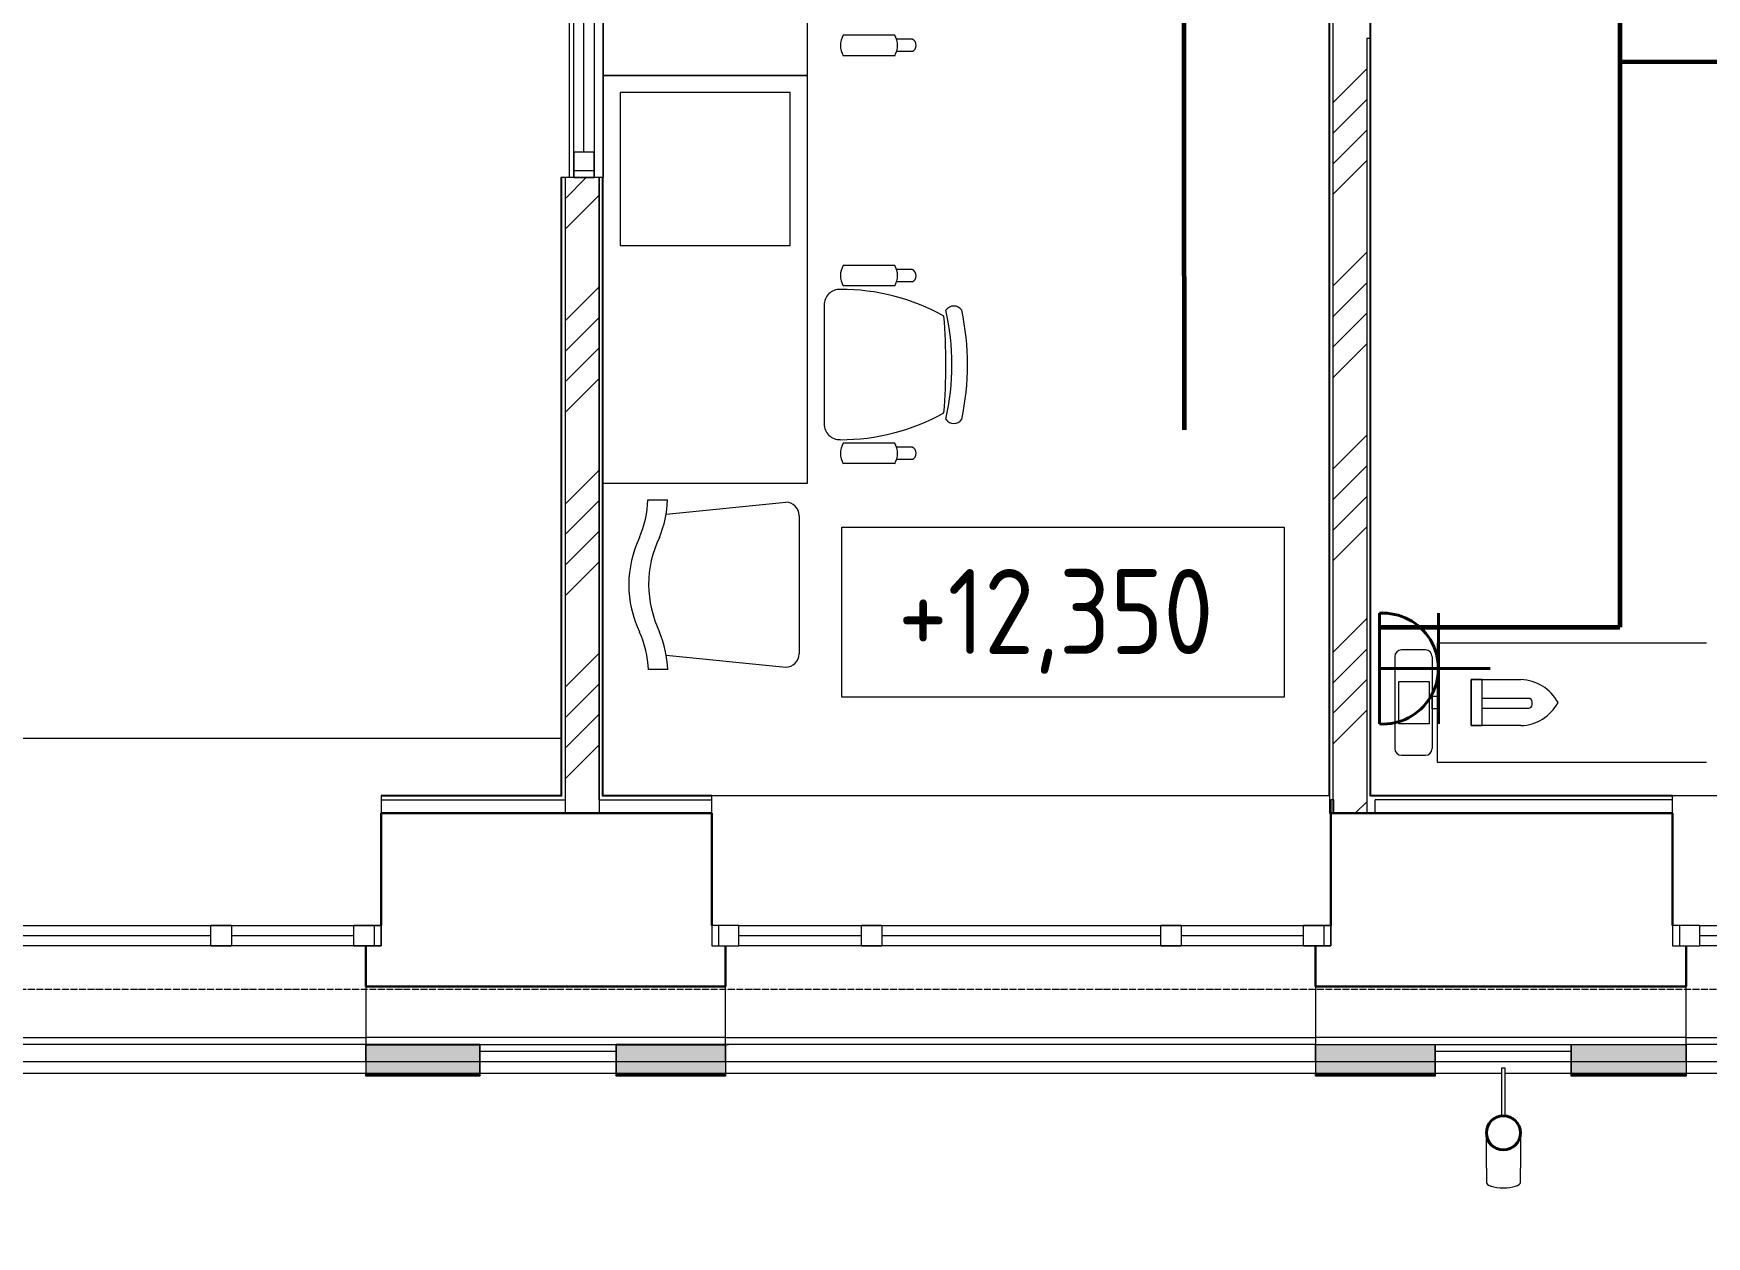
# Model space of a CAD drawing. Header units: millimetres. Extents: x -32 to 417638015, y -35 to 175284279.
# Drawn here: x 1327082 to 1332001, y 52921 to 56460 of the extents above; entities that cross this region are included whole.
import ezdxf

# ---------------------------------------------------------------- set-up
doc = ezdxf.new("R2010")
doc.units = ezdxf.units.MM
doc.linetypes.add('ADSK_Линия сетки', pattern=[25, 20, -2.5, 0, -2.5])
for name, color, linetype, lineweight in [('_ Окна', 7, 'Continuous', 9), ('_ЭМ_гофра', 5, 'Continuous', 60), ('Аннотация', 7, 'Continuous', 18), ('Обобщенные модели', 7, 'Continuous', 18), ('Ограждение', 7, 'Continuous', 9), ('Окна', 7, 'Continuous', 9), ('Оси', 253, 'Continuous', 9), ('Отметки', 7, 'Continuous', 9), ('Перекрытие', 7, 'Continuous', 18), ('Стены наружные', 7, 'Continuous', 18), ('Стены несущие', 7, 'Continuous', 30), ('Стены отделка', 7, 'Continuous', 30), ('Стены штриховка', 7, 'Continuous', 9), ('ТХ', 5, 'Continuous', 0), ('ТХ_Задание ЭОМ_СС', 6, 'Continuous', 0), ('ШТРИХОВКА', 252, 'Continuous', 15), ('ЭМ', 5, 'Continuous', 40)]:
    doc.layers.add(name, color=color, linetype=linetype, lineweight=lineweight)
doc.styles.add('GOST Common_1', font='GOST_Common.ttf', dxfattribs={"width": 0.9, "height": 250})
pattern_1 = [(45, (591.94, 243.9), (-269.4077, 269.4077), []), (45, (681.74, 243.9), (-269.4077, 269.4077), []), (45, (771.54, 243.9), (-269.4077, 269.4077), []), (45, (861.35, 243.9), (-269.4077, 269.4077), [])]

# ---------------------------------------------------------------- blocks, each defined once
blk = doc.blocks.new('_ЭМ_ТХ2_4 Этаж')
at = {"color": 8, "linetype": 'Continuous'}
for p, q in [((40422.4, 4691.9), (40271.2, 4691.9)), ((40473.7, 4680.4), (40428, 4680.4)), ((40422.4, 4631.6), (40271.2, 4631.6)), ((40473.8, 4643.6), (40428.2, 4643.7)), ((40422.4, 4014.8), (40271.2, 4014.8)), ((40473.8, 4002.8), (40428.2, 4002.8)), ((40422.4, 3954.6), (40271.2, 3954.6)), ((40473.7, 3966.1), (40428, 3966.1)), ((40214.9, 3898.3), (40214.9, 3548.2)), ((40422.4, 3491.9), (40271.2, 3491.9)), ((40473.7, 3480.4), (40428, 3480.4)), ((40473.8, 3443.6), (40428.2, 3443.7)), ((40422.4, 3431.6), (40271.2, 3431.6))]:
    blk.add_line(p, q, dxfattribs=at)
at = {"color": 8}
for p, q in [((42809.3, 2903.8), (42017.6, 2903.8)), ((42017.6, 2903.8), (42017.6, 2553.8)), ((41892.6, 2863.8), (41892.6, 2593.8)), ((41982.6, 2883.8), (41912.6, 2883.8)), ((42002.6, 2863.8), (42002.6, 2593.8)), ((41912.6, 2573.8), (41982.6, 2573.8)), ((42017.6, 2553.8), (42809.3, 2553.8))]:
    blk.add_line(p, q, dxfattribs=at)
for points in [[(41993.5, 2666.7), (41904.4, 2666.7), (41904.4, 2790.9), (41993.5, 2790.9)], [(42117.6, 2661.3), (42149.2, 2661.3), (42149.2, 2796.3), (42117.6, 2796.3)], [(42017.6, 2710.3), (42002.6, 2710.3), (42002.6, 2747.3), (42017.6, 2747.3)]]:
    blk.add_lwpolyline(points, close=True, dxfattribs=at)
for points in [[(42263.4, 2661.3), (42117.6, 2661.3), (42117.6, 2796.3), (42263.4, 2796.3)], [(42117.6, 2741.3), (42117.6, 2712.4)]]:
    blk.add_lwpolyline(points, dxfattribs=at)
blk.add_lwpolyline([(42149.2, 2712.4), (42286.3, 2712.4, 0.414214), (42296.3, 2722.4), (42296.3, 2731.3, 0.414214), (42286.3, 2741.3), (42149.2, 2741.3)], format="xyb", dxfattribs=at)
at = {"color": 8, "linetype": 'Continuous'}
for centre, radius, start, end in [((40321.2, 4661.7), 58.4, 148.951, 211.0488), ((40372.4, 4661.7), 58.4, 328.951, 31.0488), ((40465.3, 4662), 20.2, 294.8955, 65.3354), ((40321.2, 3984.7), 58.4, 148.951, 211.0488), ((40372.4, 3984.7), 58.4, 328.951, 31.0488), ((40465.2, 3984.4), 20.2, 294.8955, 65.3354), ((40260.3, 3898.9), 45.4, 87.8135, 180.7479), ((40263.4, 3319.8), 624.5, 60.9068, 90.1215), ((40596.1, 3867.2), 28.1, 34.2915, 145.7083), ((38810.9, 3722.5), 1761.9, 355.3938, 4.6546), ((39842.8, 3722.5), 747.5, 347.602, 12.3978), ((39889.2, 3722.5), 747.5, 347.602, 12.3978), ((40260.3, 3547.6), 45.4, 179.2519, 272.1866), ((40263.4, 4126.6), 624.5, 269.878, 299.1059), ((40596.1, 3577.9), 28.1, 214.2901, 325.7096), ((40321.2, 3461.7), 58.4, 148.951, 211.0488), ((40372.4, 3461.7), 58.4, 328.951, 31.0488), ((40465.3, 3462), 20.2, 294.8955, 65.3354)]:
    blk.add_arc(centre, radius, start, end, dxfattribs=at)
at = {"color": 8}
for centre, radius, start, end in [((41912.6, 2863.8), 20, 90, 180), ((41982.6, 2863.8), 20, 0, 90), ((42260.1, 2669), 127.4, 28.0156, 88.5038), ((42260.1, 2788.6), 127.4, 271.4962, 331.9844), ((41912.6, 2593.8), 20, 180, 270), ((41982.6, 2593.8), 20, 270, 0)]:
    blk.add_arc(centre, radius, start, end, dxfattribs=at)
at = {"layer": 'ТХ', "color": 8}
for p, q in [((39696.9, 3325.1), (39754.5, 3325.1)), ((39750.5, 3282.6), (40101.8, 3318.2)), ((40141.4, 3278.6), (40141.4, 2872.6)), ((39750.5, 2868.6), (40101.8, 2833)), ((39755, 2825.9), (39697.2, 2825.9))]:
    blk.add_line(p, q, dxfattribs=at)
for points in [[(39564.9, 4573.2), (39564.9, 5773.2), (40164.9, 5773.2), (40164.9, 4573.2)], [(39564.9, 3373.2), (39564.9, 4573.2), (40164.9, 4573.2), (40164.9, 3373.2)], [(40114.9, 4073.2), (40114.9, 4523.2), (39614.9, 4523.2), (39614.9, 4073.2)]]:
    blk.add_lwpolyline(points, close=True, dxfattribs=at)
for centre, radius, start, end in [((39393.2, 3334.2), 303.4, 336.7531, 358.2859), ((39439.2, 3336.3), 315.5, 337.3039, 357.9603), ((40101.8, 3278.6), 39.6, 0, 90), ((39962.3, 3075.5), 321.8, 154.3613, 179.9543), ((40020.4, 3075.3), 321.8, 154.3613, 179.9543), ((39963.4, 3076), 323, 180.0451, 205.5919), ((40038.4, 3081.5), 340, 180.9893, 205.2718), ((39397.1, 2813.1), 301.4, 2.3795, 24.1384), ((39439.7, 2814.6), 315.5, 2.0397, 22.6961), ((40101.8, 2872.6), 39.6, 270, 0)]:
    blk.add_arc(centre, radius, start, end, dxfattribs=at)
blk = doc.blocks.new('План 4 этажа')
at = {"layer": 'Ограждение', "transparency": 33554432}
for points in [[(32997.884, 1874.938), (33294.439, 1874.938), (33294.439, 1961.126), (32958.439, 1961.126), (32958.439, 1874.938)], [(33294.439, 1961.126), (33294.439, 1962.133), (32997.884, 1961.126)], [(33694.439, 1874.938), (34015.934, 1874.938), (34015.934, 1961.126), (33694.439, 1961.126), (33694.439, 1877.133)], [(36841.077, 1961.126), (36841.077, 1962.133), (36830.077, 1961.126)], [(32958.439, 1869.348), (33294.439, 1869.348), (33294.439, 1870.615), (32958.439, 1870.615)], [(35750.984, 1869.348), (36102.496, 1869.348), (36102.496, 1870.615), (35750.984, 1870.615)], [(36502.496, 1869.348), (36841.077, 1869.348), (36841.077, 1870.615), (36502.496, 1870.615)]]:
    blk.add_hatch(color=8, dxfattribs=at).paths.add_polyline_path(points)
h = blk.add_hatch(color=8, dxfattribs=at)
h.paths.add_polyline_path([(36102.496, 1869.342), (36102.496, 1869.348), (36083.312, 1869.342)])
h.paths.add_polyline_path([(36083.312, 1874.938), (36102.496, 1874.938), (36102.496, 1961.126), (35750.984, 1961.126), (35750.984, 1874.938)])
h = blk.add_hatch(color=8, dxfattribs=at)
h.paths.add_polyline_path([(36841.077, 1869.342), (36841.077, 1869.348), (36597.549, 1869.342)])
h.paths.add_polyline_path([(36841.077, 1874.938), (36841.077, 1961.126), (36502.496, 1961.126), (36502.496, 1874.938), (36597.549, 1874.938)])
h = blk.add_hatch(color=8, dxfattribs=at)
h.paths.add_polyline_path([(33694.439, 1869.348), (34015.934, 1869.348), (34015.934, 1870.615), (33694.439, 1870.615)])
h.paths.add_polyline_path([(34015.934, 1873.194), (34015.934, 1873.642), (33694.439, 1873.194)])
at = {"layer": 'Стены штриховка'}
h = blk.add_hatch(dxfattribs=at)
h.set_pattern_fill('ANSI34', color=8, scale=20)
h.set_pattern_definition(pattern_1)
h.paths.add_polyline_path([(35901.939, 2642.133), (35901.939, 7357.14), (35801.939, 7357.14), (35801.939, 2642.133)])
h.paths.add_polyline_path([(35801.939, 8427.14), (35901.939, 8427.14), (35901.939, 8472.14), (35801.939, 8472.14), (35801.939, 8462.14)])
h = blk.add_hatch(dxfattribs=at)
h.set_pattern_fill('ANSI34', color=8, scale=20)
h.set_pattern_definition(pattern_1)
h.paths.add_polyline_path([(33644.439, 4512.14), (33544.439, 4512.14), (33544.439, 2642.133), (33644.439, 2642.133)])
h.paths.add_polyline_path([(33644.439, 6902.14), (33544.439, 6902.14), (33544.439, 6012.14), (33644.439, 6012.14)])
at = {"layer": '_ Окна', "color": 8}
for p, q in [((33599.897, 4588.14), (33599.897, 5224.14)), ((33629.897, 4532.14), (33569.897, 4532.14)), ((32983.439, 2312.133), (32983.439, 2252.133)), ((33995.934, 2312.133), (33995.934, 2252.133)), ((35775.934, 2312.133), (35775.934, 2252.133)), ((36821.077, 2312.133), (36821.077, 2252.133)), ((32503.439, 2282.133), (31683.439, 2282.133)), ((32923.439, 2282.133), (32563.439, 2282.133)), ((34415.934, 2282.133), (34055.934, 2282.133)), ((35295.934, 2282.133), (34475.934, 2282.133)), ((35715.934, 2282.133), (35355.934, 2282.133)), ((37241.077, 2282.133), (36881.077, 2282.133))]:
    blk.add_line(p, q, dxfattribs=at)
at = {"layer": '_ Окна', "color": 8, "lineweight": 18}
for p, q in [((33569.897, 4588.14), (33629.897, 4588.14)), ((33569.897, 4512.14), (33569.897, 4588.14)), ((33629.897, 4588.14), (33629.897, 4512.14)), ((33629.897, 4512.14), (33569.897, 4512.14)), ((32503.439, 2252.133), (32503.439, 2312.133)), ((32503.439, 2312.133), (32563.439, 2312.133)), ((32563.439, 2312.133), (32563.439, 2252.133)), ((32923.439, 2252.133), (32923.439, 2312.133)), ((32923.439, 2312.133), (33003.439, 2312.133)), ((33003.439, 2312.133), (33003.439, 2252.133)), ((34055.934, 2312.133), (33975.934, 2312.133)), ((33975.934, 2312.133), (33975.934, 2252.133)), ((34055.934, 2252.133), (34055.934, 2312.133)), ((34415.934, 2252.133), (34415.934, 2312.133)), ((34415.934, 2312.133), (34475.934, 2312.133)), ((34475.934, 2312.133), (34475.934, 2252.133)), ((35295.934, 2252.133), (35295.934, 2312.133)), ((35295.934, 2312.133), (35355.934, 2312.133)), ((35355.934, 2312.133), (35355.934, 2252.133)), ((35715.934, 2252.133), (35715.934, 2312.133)), ((35715.934, 2312.133), (35795.934, 2312.133)), ((35795.934, 2312.133), (35795.934, 2252.133)), ((36881.077, 2312.133), (36801.077, 2312.133)), ((36801.077, 2312.133), (36801.077, 2252.133)), ((36881.077, 2252.133), (36881.077, 2312.133)), ((32563.439, 2252.133), (32503.439, 2252.133)), ((33003.439, 2252.133), (32923.439, 2252.133)), ((33975.934, 2252.133), (34055.934, 2252.133)), ((34475.934, 2252.133), (34415.934, 2252.133)), ((35355.934, 2252.133), (35295.934, 2252.133)), ((35795.934, 2252.133), (35715.934, 2252.133)), ((36801.077, 2252.133), (36881.077, 2252.133))]:
    blk.add_line(p, q, dxfattribs=at)
at = {"layer": 'Аннотация', "color": 8, "lineweight": 20}
for p, q in [((34358.747, 2983.835), (34358.747, 3483.835)), ((34358.747, 3483.835), (35658.747, 3483.835)), ((35658.747, 3483.835), (35658.747, 2983.835)), ((35658.747, 2983.835), (34358.747, 2983.835))]:
    blk.add_line(p, q, dxfattribs=at)
at = {"layer": 'Обобщенные модели', "color": 8}
for p, q in [((36298.366, 1892.133), (36298.366, 1752.992)), ((36308.366, 1892.133), (36298.366, 1892.133)), ((36308.366, 1752.992), (36308.366, 1892.133)), ((36253.366, 1598.486), (36253.366, 1555.982)), ((36353.366, 1555.982), (36353.366, 1598.486))]:
    blk.add_line(p, q, dxfattribs=at)
at = {"layer": 'Обобщенные модели', "color": 8, "flags": 128}
for points in [[(36253.366, 1598.486), (36253.366, 1604.154), (36253.366, 1609.738), (36253.366, 1615.231), (36253.366, 1620.622), (36253.366, 1625.904), (36253.366, 1631.068), (36253.366, 1636.105), (36253.366, 1641.008), (36253.366, 1645.77), (36253.366, 1650.381), (36253.366, 1654.835), (36253.366, 1659.125), (36253.366, 1663.243), (36253.366, 1667.184), (36253.366, 1670.941), (36253.366, 1674.508), (36253.366, 1677.879), (36253.366, 1681.048), (36253.366, 1684.012), (36253.366, 1686.764), (36253.366, 1689.117)], [(36353.366, 1689.117), (36353.366, 1687.846), (36353.366, 1685.183), (36353.366, 1682.306), (36353.366, 1679.222), (36353.366, 1675.934), (36353.366, 1672.448), (36353.366, 1668.769), (36353.366, 1664.904), (36353.366, 1660.859), (36353.366, 1656.639), (36353.366, 1652.253), (36353.366, 1647.706), (36353.366, 1643.006), (36353.366, 1638.161), (36353.366, 1633.179), (36353.366, 1628.066), (36353.366, 1622.833), (36353.366, 1617.486), (36353.366, 1612.034), (36353.366, 1606.487), (36353.366, 1600.853), (36353.366, 1598.486)]]:
    blk.add_lwpolyline(points, dxfattribs=at)
at = {"layer": 'Обобщенные модели', "color": 8}
for start, end in [(90, 270), (270, 90)]:
    blk.add_arc((36303.366, 1702.133), 52, start, end, dxfattribs=at)
at = {"layer": 'Обобщенные модели', "color": 8, "lineweight": 40}
for start, end in [(90, 270), (270, 90)]:
    blk.add_arc((36303.366, 1702.133), 50, start, end, dxfattribs=at)
at = {"layer": 'Обобщенные модели', "color": 8}
for start_param, end_param in [(3.14159265, 4.71238898), (4.71238898, 6.28318531)]:
    blk.add_ellipse((36303.366, 1555.982), major_axis=(50, 0), ratio=0.30901699, start_param=start_param, end_param=end_param, dxfattribs=at)
at = {"layer": 'Ограждение', "color": 8}
for p, q in [((32958.439, 1961.126), (32958.439, 1962.133)), ((32958.439, 1961.126), (32958.439, 1912.133)), ((32958.439, 1912.133), (32958.439, 1961.126)), ((33294.439, 1961.126), (32958.439, 1961.126)), ((33294.439, 1961.126), (32958.439, 1961.126)), ((33294.439, 1942.133), (33294.439, 1961.126)), ((33294.439, 1942.133), (33294.439, 1869.342)), ((33294.439, 1870.665), (33294.439, 1942.133)), ((33694.439, 1961.126), (33694.439, 1942.133)), ((34015.934, 1961.126), (33694.439, 1961.126)), ((34015.934, 1961.126), (33694.439, 1961.126)), ((33694.439, 1942.133), (33694.439, 1870.665)), ((33694.439, 1869.342), (33694.439, 1942.133)), ((34015.934, 1962.133), (34015.934, 1961.126)), ((34015.934, 1961.126), (34015.934, 1912.133)), ((34015.934, 1912.133), (34015.934, 1961.126)), ((35750.984, 1961.126), (35750.984, 1962.133)), ((35750.984, 1961.126), (35750.984, 1912.133)), ((35750.984, 1912.133), (35750.984, 1961.126)), ((36102.496, 1961.126), (35750.984, 1961.126)), ((36102.496, 1961.126), (35750.984, 1961.126)), ((36102.496, 1942.133), (36102.496, 1961.126)), ((36102.496, 1942.133), (36102.496, 1869.342)), ((36102.496, 1870.665), (36102.496, 1942.133)), ((36502.496, 1961.126), (36502.496, 1942.133)), ((36841.077, 1961.126), (36502.496, 1961.126)), ((36841.077, 1961.126), (36502.496, 1961.126)), ((36502.496, 1942.133), (36502.496, 1870.665)), ((36502.496, 1869.342), (36502.496, 1942.133)), ((36830.077, 1962.133), (36841.077, 1962.133)), ((36841.077, 1962.133), (36841.077, 1961.126)), ((36841.077, 1961.126), (36841.077, 1912.133)), ((36841.077, 1912.133), (36841.077, 1961.126)), ((32958.439, 1877.133), (32958.439, 1870.665)), ((32958.439, 1869.342), (32958.439, 1877.133)), ((32958.439, 1870.665), (32958.439, 1874.938)), ((32958.439, 1874.938), (32958.439, 1873.642)), ((33294.439, 1874.938), (32958.439, 1874.938)), ((32958.439, 1873.642), (32958.439, 1870.665)), ((32958.439, 1870.665), (32958.439, 1873.642)), ((32958.439, 1873.642), (32958.439, 1870.665)), ((33294.439, 1873.642), (32958.439, 1873.642)), ((32958.439, 1872.868), (32958.439, 1873.194)), ((33294.439, 1873.194), (32958.439, 1873.194)), ((32958.439, 1870.951), (32958.439, 1872.868)), ((32958.439, 1872.868), (32958.439, 1870.951)), ((33294.439, 1872.868), (32958.439, 1872.868)), ((32958.439, 1870.615), (32958.439, 1870.951)), ((33294.439, 1870.951), (32958.439, 1870.951)), ((32958.439, 1869.348), (32958.439, 1870.665)), ((32958.439, 1870.665), (32958.439, 1869.342)), ((33294.439, 1870.665), (32958.439, 1870.665)), ((33294.439, 1870.615), (32958.439, 1870.615)), ((32958.439, 1870.336), (32958.439, 1869.348)), ((33294.439, 1870.336), (32958.439, 1870.336)), ((33294.439, 1869.348), (32958.439, 1869.348)), ((33294.439, 1869.342), (32958.439, 1869.342)), ((33294.439, 1873.642), (33294.439, 1874.938)), ((33294.439, 1874.938), (33294.439, 1870.665)), ((33294.439, 1870.665), (33294.439, 1873.642)), ((33294.439, 1873.642), (33294.439, 1870.665)), ((33294.439, 1870.665), (33294.439, 1873.642)), ((33294.439, 1873.194), (33294.439, 1872.868)), ((33294.439, 1870.951), (33294.439, 1872.868)), ((33294.439, 1872.868), (33294.439, 1870.951)), ((33294.439, 1870.951), (33294.439, 1870.615)), ((33294.439, 1869.342), (33294.439, 1870.665)), ((33294.439, 1870.665), (33294.439, 1869.348)), ((33294.439, 1869.348), (33294.439, 1870.336)), ((33694.439, 1870.665), (33694.439, 1874.938)), ((33694.439, 1874.938), (33694.439, 1873.642)), ((34015.934, 1874.938), (33694.439, 1874.938)), ((33694.439, 1873.642), (33694.439, 1870.665)), ((33694.439, 1870.665), (33694.439, 1873.642)), ((33694.439, 1873.642), (33694.439, 1870.665)), ((34015.934, 1873.642), (33694.439, 1873.642)), ((33694.439, 1872.868), (33694.439, 1873.194)), ((34015.934, 1873.194), (33694.439, 1873.194)), ((33694.439, 1870.951), (33694.439, 1872.868)), ((33694.439, 1872.868), (33694.439, 1870.951)), ((34015.934, 1872.868), (33694.439, 1872.868)), ((33694.439, 1870.615), (33694.439, 1870.951)), ((34015.934, 1870.951), (33694.439, 1870.951)), ((33694.439, 1869.348), (33694.439, 1870.665)), ((33694.439, 1870.665), (33694.439, 1869.342)), ((34015.934, 1870.665), (33694.439, 1870.665)), ((34015.934, 1870.615), (33694.439, 1870.615)), ((33694.439, 1870.336), (33694.439, 1869.348)), ((34015.934, 1870.336), (33694.439, 1870.336)), ((34015.934, 1869.348), (33694.439, 1869.348)), ((34015.934, 1869.342), (33694.439, 1869.342)), ((34015.934, 1877.133), (34015.934, 1869.342)), ((34015.934, 1870.665), (34015.934, 1877.133)), ((34015.934, 1873.642), (34015.934, 1874.938)), ((34015.934, 1874.938), (34015.934, 1870.665)), ((34015.934, 1870.665), (34015.934, 1873.642)), ((34015.934, 1873.642), (34015.934, 1870.665)), ((34015.934, 1870.665), (34015.934, 1873.642)), ((34015.934, 1873.194), (34015.934, 1872.868)), ((34015.934, 1870.951), (34015.934, 1872.868)), ((34015.934, 1872.868), (34015.934, 1870.951)), ((34015.934, 1870.951), (34015.934, 1870.615)), ((34015.934, 1869.342), (34015.934, 1870.665)), ((34015.934, 1870.665), (34015.934, 1869.348)), ((34015.934, 1869.348), (34015.934, 1870.336)), ((35750.984, 1877.133), (35750.984, 1870.665)), ((35750.984, 1869.342), (35750.984, 1877.133)), ((35750.984, 1870.665), (35750.984, 1874.938)), ((35750.984, 1874.938), (35750.984, 1873.642)), ((36102.496, 1874.938), (35750.984, 1874.938)), ((35750.984, 1873.642), (35750.984, 1870.665)), ((35750.984, 1870.665), (35750.984, 1873.642)), ((35750.984, 1873.642), (35750.984, 1870.665)), ((36102.496, 1873.642), (35750.984, 1873.642)), ((35750.984, 1872.868), (35750.984, 1873.194)), ((36102.496, 1873.194), (35750.984, 1873.194)), ((35750.984, 1870.951), (35750.984, 1872.868)), ((35750.984, 1872.868), (35750.984, 1870.951)), ((36102.496, 1872.868), (35750.984, 1872.868)), ((35750.984, 1870.615), (35750.984, 1870.951)), ((36102.496, 1870.951), (35750.984, 1870.951)), ((35750.984, 1869.348), (35750.984, 1870.665)), ((35750.984, 1870.665), (35750.984, 1869.342)), ((36102.496, 1870.665), (35750.984, 1870.665)), ((36102.496, 1870.615), (35750.984, 1870.615)), ((35750.984, 1870.336), (35750.984, 1869.348)), ((36102.496, 1870.336), (35750.984, 1870.336)), ((36102.496, 1869.348), (35750.984, 1869.348)), ((36102.496, 1869.342), (35750.984, 1869.342)), ((36102.496, 1873.642), (36102.496, 1874.938)), ((36102.496, 1874.938), (36102.496, 1870.665)), ((36102.496, 1870.665), (36102.496, 1873.642)), ((36102.496, 1873.642), (36102.496, 1870.665)), ((36102.496, 1870.665), (36102.496, 1873.642)), ((36102.496, 1873.194), (36102.496, 1872.868)), ((36102.496, 1870.951), (36102.496, 1872.868)), ((36102.496, 1872.868), (36102.496, 1870.951)), ((36102.496, 1870.951), (36102.496, 1870.615)), ((36102.496, 1869.342), (36102.496, 1870.665)), ((36102.496, 1870.665), (36102.496, 1869.348)), ((36102.496, 1869.348), (36102.496, 1870.336)), ((36502.496, 1870.665), (36502.496, 1874.938)), ((36502.496, 1874.938), (36502.496, 1873.642)), ((36841.077, 1874.938), (36502.496, 1874.938)), ((36502.496, 1873.642), (36502.496, 1870.665)), ((36502.496, 1870.665), (36502.496, 1873.642)), ((36502.496, 1873.642), (36502.496, 1870.665)), ((36841.077, 1873.642), (36502.496, 1873.642)), ((36502.496, 1872.868), (36502.496, 1873.194)), ((36841.077, 1873.194), (36502.496, 1873.194)), ((36502.496, 1870.951), (36502.496, 1872.868)), ((36502.496, 1872.868), (36502.496, 1870.951)), ((36841.077, 1872.868), (36502.496, 1872.868)), ((36502.496, 1870.615), (36502.496, 1870.951)), ((36841.077, 1870.951), (36502.496, 1870.951)), ((36502.496, 1869.348), (36502.496, 1870.665)), ((36502.496, 1870.665), (36502.496, 1869.342)), ((36841.077, 1870.665), (36502.496, 1870.665)), ((36841.077, 1870.615), (36502.496, 1870.615)), ((36502.496, 1870.336), (36502.496, 1869.348)), ((36841.077, 1870.336), (36502.496, 1870.336)), ((36841.077, 1869.348), (36502.496, 1869.348)), ((36841.077, 1869.342), (36502.496, 1869.342)), ((36841.077, 1877.133), (36841.077, 1869.342)), ((36841.077, 1870.665), (36841.077, 1877.133)), ((36841.077, 1873.642), (36841.077, 1874.938)), ((36841.077, 1874.938), (36841.077, 1870.665)), ((36841.077, 1870.665), (36841.077, 1873.642)), ((36841.077, 1873.642), (36841.077, 1870.665)), ((36841.077, 1870.665), (36841.077, 1873.642)), ((36841.077, 1873.194), (36841.077, 1872.868)), ((36841.077, 1870.951), (36841.077, 1872.868)), ((36841.077, 1872.868), (36841.077, 1870.951)), ((36841.077, 1870.951), (36841.077, 1870.615)), ((36841.077, 1869.342), (36841.077, 1870.665)), ((36841.077, 1870.665), (36841.077, 1869.348)), ((36841.077, 1869.348), (36841.077, 1870.336))]:
    blk.add_line(p, q, dxfattribs=at)
at = {"layer": 'Окна', "color": 8}
for p, q in [((33569.897, 4588.14), (33569.897, 5224.14)), ((33629.897, 5224.14), (33629.897, 4588.14)), ((33569.897, 4588.14), (33569.897, 4512.14)), ((33629.897, 4512.14), (33629.897, 4588.14)), ((33569.897, 4512.14), (33629.897, 4512.14)), ((31683.439, 2312.133), (32503.439, 2312.133)), ((32563.439, 2312.133), (32503.439, 2312.133)), ((32563.439, 2312.133), (32923.439, 2312.133)), ((33003.439, 2312.133), (32923.439, 2312.133)), ((33003.439, 2252.133), (33003.439, 2312.133)), ((34055.934, 2312.133), (33975.934, 2312.133)), ((33975.934, 2312.133), (33975.934, 2252.133)), ((34055.934, 2312.133), (34415.934, 2312.133)), ((34475.934, 2312.133), (34415.934, 2312.133)), ((34475.934, 2312.133), (35295.934, 2312.133)), ((35355.934, 2312.133), (35295.934, 2312.133)), ((35355.934, 2312.133), (35715.934, 2312.133)), ((35795.934, 2312.133), (35715.934, 2312.133)), ((35795.934, 2252.133), (35795.934, 2312.133)), ((36881.077, 2312.133), (36801.077, 2312.133)), ((36801.077, 2312.133), (36801.077, 2252.133)), ((36881.077, 2312.133), (37241.077, 2312.133)), ((32503.439, 2252.133), (31683.439, 2252.133)), ((32503.439, 2252.133), (32563.439, 2252.133)), ((32923.439, 2252.133), (32563.439, 2252.133)), ((32923.439, 2252.133), (33003.439, 2252.133)), ((33975.934, 2252.133), (34055.934, 2252.133)), ((34415.934, 2252.133), (34055.934, 2252.133)), ((34415.934, 2252.133), (34475.934, 2252.133)), ((35295.934, 2252.133), (34475.934, 2252.133)), ((35295.934, 2252.133), (35355.934, 2252.133)), ((35715.934, 2252.133), (35355.934, 2252.133)), ((35715.934, 2252.133), (35795.934, 2252.133)), ((36801.077, 2252.133), (36881.077, 2252.133)), ((37241.077, 2252.133), (36881.077, 2252.133))]:
    blk.add_line(p, q, dxfattribs=at)
at = {"layer": 'Оси', "color": 8, "linetype": 'ADSK_Линия сетки'}
blk.add_line((-10052.178, 2124.489), (51155.033, 2124.489), dxfattribs=at)
at = {"layer": 'Перекрытие', "color": 8}
blk.add_line((33532.439, 2862.133), (16671.253, 2862.133), dxfattribs=at)
at = {"layer": 'Стены наружные', "color": 8}
for p, q in [((33557.897, 4512.14), (33557.897, 6012.14)), ((33656.439, 6012.14), (33656.439, 4512.14)), ((33975.934, 2694.133), (35791.939, 2694.133)), ((36801.077, 2694.133), (38621.077, 2694.133)), ((31223.439, 1982.133), (32958.439, 1982.133)), ((34015.934, 1982.133), (35750.934, 1982.133)), ((36841.077, 1982.133), (38576.077, 1982.133)), ((32958.439, 1962.133), (31223.439, 1962.133)), ((35750.934, 1962.133), (34015.934, 1962.133)), ((34015.934, 1962.133), (34025.075, 1962.133)), ((36830.077, 1962.133), (36841.077, 1962.133)), ((38576.077, 1962.133), (36841.077, 1962.133)), ((8460.181, 1912.133), (39661.076, 1912.133)), ((36298.536, 1877.133), (30494.439, 1877.133)), ((32958.439, 1912.133), (32958.439, 1877.133)), ((34015.934, 1912.133), (34015.934, 1877.133)), ((35750.984, 1912.133), (35750.984, 1877.133)), ((36502.496, 1877.133), (36308.288, 1877.133)), ((41822.009, 1877.133), (36502.496, 1877.133)), ((36841.077, 1912.133), (36841.077, 1877.133))]:
    blk.add_line(p, q, dxfattribs=at)
at = {"layer": 'Стены несущие', "color": 8}
for p, q in [((33003.439, 2642.133), (33975.934, 2642.133)), ((33003.439, 2642.133), (33003.439, 2312.133)), ((33975.934, 2312.133), (33975.934, 2642.133)), ((35795.934, 2642.133), (36801.077, 2642.133)), ((35795.934, 2642.133), (35795.934, 2312.133)), ((36801.077, 2312.133), (36801.077, 2642.133)), ((32958.439, 2252.133), (32958.439, 2132.133)), ((34015.934, 2132.133), (34015.934, 2252.133)), ((35750.934, 2252.133), (35750.934, 2132.133)), ((36841.077, 2132.133), (36841.077, 2252.133)), ((34015.934, 2132.133), (32958.439, 2132.133)), ((35750.934, 2132.133), (36841.077, 2132.133))]:
    blk.add_line(p, q, dxfattribs=at)
at = {"layer": 'Стены отделка', "color": 8, "lineweight": 9}
for p, q in [((35789.939, 7357.14), (35789.939, 2694.133)), ((35911.939, 4847.14), (35911.939, 5007.14)), ((35913.939, 2694.133), (35913.939, 4982.14)), ((33656.439, 4512.14), (33532.439, 4512.14)), ((33532.439, 4512.14), (33532.439, 2694.133)), ((33544.439, 4512.14), (33544.439, 2682.133)), ((33644.439, 2682.133), (33644.439, 4512.14)), ((33656.439, 2694.133), (33656.439, 4512.14)), ((33003.439, 2694.133), (33003.439, 2642.133)), ((33532.439, 2694.133), (33003.439, 2694.133)), ((33003.439, 2682.133), (33015.079, 2682.133)), ((33975.934, 2694.133), (33656.439, 2694.133)), ((33975.934, 2642.133), (33975.934, 2694.133)), ((35805.075, 2682.133), (35795.934, 2682.133)), ((35795.934, 2682.133), (35795.934, 2642.133)), ((35805.075, 2642.133), (35805.075, 2682.133)), ((36801.077, 2694.133), (35913.939, 2694.133)), ((36801.077, 2642.133), (36801.077, 2694.133)), ((35791.939, 2642.133), (35926.939, 2642.133)), ((32958.439, 2132.133), (32958.439, 1962.133)), ((34015.934, 1962.133), (34015.934, 2132.133)), ((35750.934, 2132.133), (35750.934, 1962.133)), ((36841.077, 1962.133), (36841.077, 2132.133)), ((34015.934, 1982.133), (32958.439, 1982.133)), ((36841.077, 1982.133), (35750.934, 1982.133)), ((32958.439, 1962.133), (34015.934, 1962.133)), ((33294.439, 1962.133), (32958.439, 1962.133)), ((32958.439, 1962.133), (32958.439, 1961.133)), ((32958.439, 1961.133), (33294.439, 1961.133)), ((33294.439, 1962.133), (33294.439, 1942.133)), ((33294.439, 1942.133), (33694.439, 1942.133)), ((34015.934, 1962.133), (33694.439, 1962.133)), ((33694.439, 1942.133), (33694.439, 1961.133)), ((33694.439, 1961.133), (34015.934, 1961.133)), ((34015.934, 1961.133), (34015.934, 1962.133)), ((35750.934, 1962.133), (36841.077, 1962.133)), ((36102.496, 1962.133), (36102.496, 1942.133)), ((36102.496, 1942.133), (36502.496, 1942.133)), ((36502.496, 1942.133), (36502.496, 1962.133))]:
    blk.add_line(p, q, dxfattribs=at)
at = {"layer": 'Стены штриховка', "color": 8}
for p, q in [((35791.939, 7357.14), (35791.939, 2642.133)), ((35801.939, 7357.14), (35801.939, 2642.133)), ((35911.939, 2692.133), (35911.939, 4977.133)), ((35901.939, 4922.14), (35901.939, 2642.133)), ((35901.939, 4922.14), (35911.939, 4922.14)), ((33534.439, 4512.14), (33534.439, 2692.133)), ((33544.439, 4512.14), (33544.439, 2642.133)), ((33644.439, 4512.14), (33644.439, 2642.133)), ((33654.439, 2692.133), (33654.439, 4512.14)), ((33534.439, 2692.133), (33003.439, 2692.133)), ((33015.079, 2682.133), (33544.439, 2682.133)), ((33644.439, 2682.133), (33975.934, 2682.133)), ((33975.934, 2692.133), (33654.439, 2692.133)), ((36801.077, 2692.133), (35911.939, 2692.133)), ((35926.939, 2642.133), (35926.939, 2682.133)), ((36801.077, 2682.133), (35926.939, 2682.133))]:
    blk.add_line(p, q, dxfattribs=at)
at = {"layer": 'Отметки', "color": 8, "lineweight": 20, "insert": (34523.501, 3360.542), "char_height": 250, "width": 1164.59094, "attachment_point": 1, "line_spacing_factor": 1.022761, "style": 'GOST Common_1'}
blk.add_mtext('+12,350', dxfattribs=at)
blk = doc.blocks.new('1м розетка IP20')
at = {"layer": 'ЭМ', "color": 5}
for p, q in [((-10.5, 162.7), (-10.5, -162.7)), ((163.1, 162.7), (163.1, -162.7)), ((-10.5, 0), (315.5, 0))]:
    blk.add_line(p, q, dxfattribs=at)
blk.add_arc((0, 0), 163.1, 266.3196, 93.6804, dxfattribs=at)

msp = doc.modelspace()

# ---------------------------------------------------------------- linework, layer by layer
at = {"layer": '_ЭМ_гофра', "linetype": 'ByBlock'}
for points in [[(1330466.6, 55294.2), (1330460.9, 59806.2), (1331746.6, 59806.2), (1331746.6, 63478.2)], [(1331746.6, 59806.2), (1331746.6, 54714)], [(1333590.2, 56374.5), (1331746.6, 56376.3)], [(1331039.2, 54714), (1331746.6, 54714)]]:
    msp.add_lwpolyline(points, dxfattribs=at)

# ---------------------------------------------------------------- block references
at = {"layer": 'ТХ_Задание ЭОМ_СС', "lineweight": 50}
msp.add_blockref('_ЭМ_ТХ2_4 Этаж', (1289191.8, 51763.2), dxfattribs=at)
at = {"layer": 'ШТРИХОВКА'}
msp.add_blockref('План 4 этажа', (1295100.3, 51524.3), dxfattribs=at)
at = {"layer": 'ЭМ'}
msp.add_blockref('1м розетка IP20', (1331049.7, 54592.1), dxfattribs=at)

doc.saveas('drawing.dxf')
